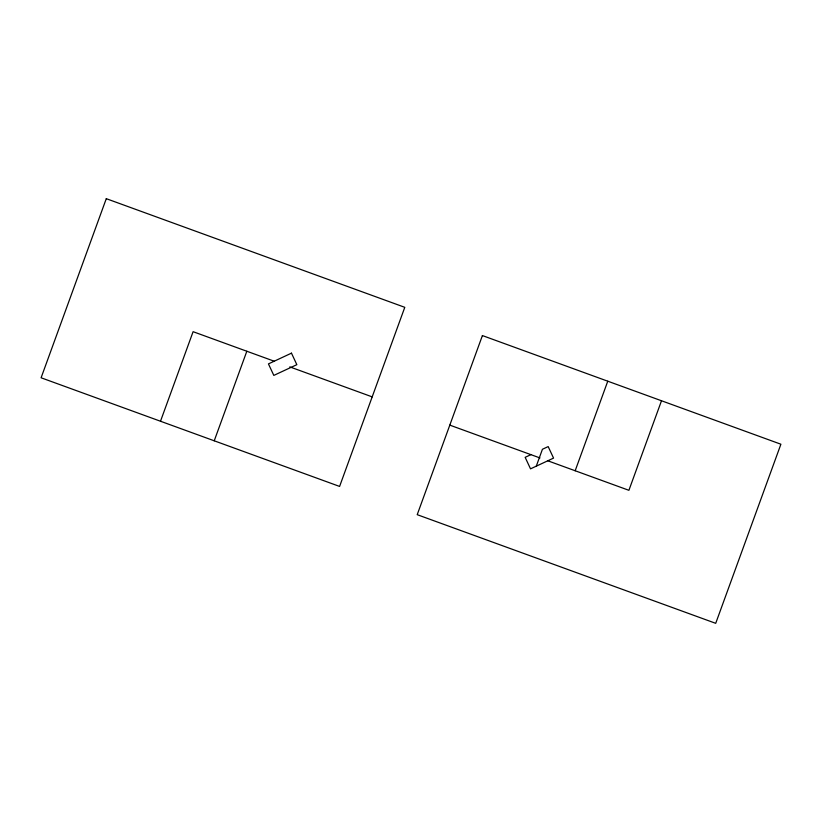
<?xml version="1.0" encoding="UTF-8"?>
<svg xmlns="http://www.w3.org/2000/svg" width="822" height="822" viewBox="0 0 822 822"><rect width="100%" height="100%" fill="white"/><g stroke="black" fill="none" stroke-linecap="round" stroke-linejoin="round"><path stroke-width="1.23" d="M160.495 421.244L193.098 331.687L274.199 361.207M214.234 440.798L246.826 351.241M536.283 466.156L542.428 449.274L548.182 446.593L553.555 458.101L530.529 468.848L525.155 457.33L530.909 454.648M575.174 470.759L607.766 381.203M661.505 400.756L628.902 490.313L547.801 460.793M289.806 366.889L372.191 396.872M449.809 425.128L539.962 457.936M106.285 198.677L41.1 377.781L339.599 486.429L404.784 307.325L106.285 198.677M482.401 335.571L417.216 514.675L715.715 623.323L780.9 444.219L482.401 335.571M291.471 353.152L268.445 363.899L273.818 375.407L296.845 364.67L291.471 353.152"/></g></svg>
